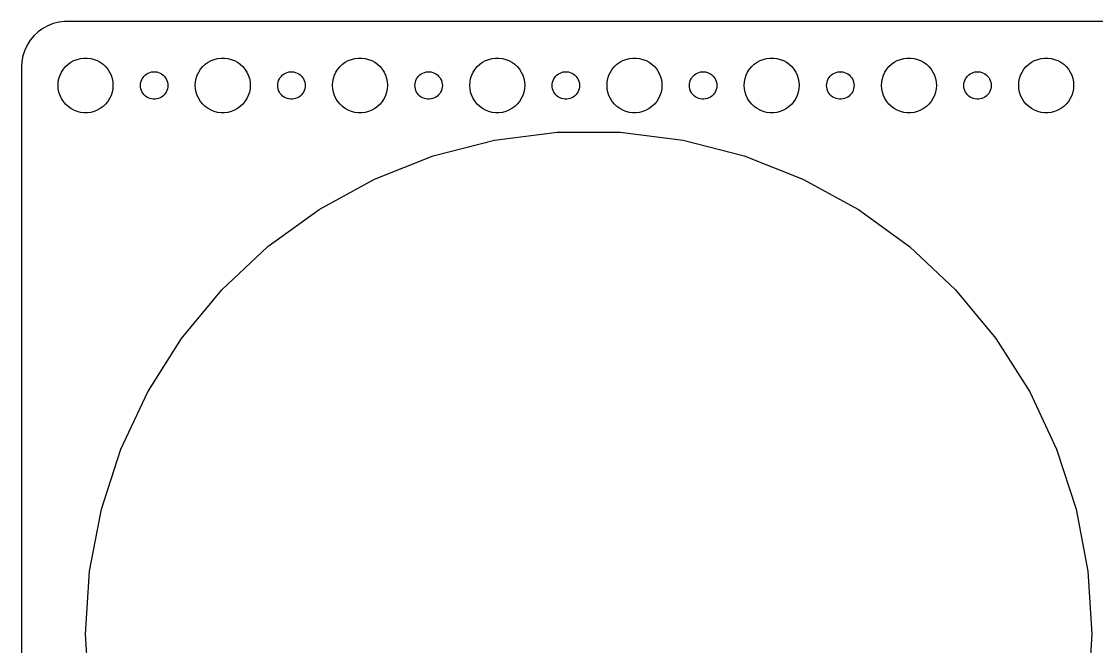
# Model space of a CAD drawing. Header units: metres. Extents: x -292 to 292, y -67 to 67.
# Drawn here: x -292 to -174.5, y -1.3 to 67 of the extents above; entities that cross this region are included whole.
import ezdxf

# ---------------------------------------------------------------- set-up
doc = ezdxf.new("R2010")
doc.units = ezdxf.units.M

msp = doc.modelspace()

# ---------------------------------------------------------------- linework, layer by layer
for p, q in [((-287.314, 66.9901), (-287.937, 66.9114)), ((287.314, 66.9901), (-287.314, 66.9901)), ((-290.187, 65.8526), (-290.645, 65.4227)), ((-289.679, 66.2216), (-290.187, 65.8526)), ((-289.129, 66.5241), (-289.679, 66.2216)), ((-288.545, 66.7553), (-289.129, 66.5241)), ((-287.937, 66.9114), (-288.545, 66.7553)), ((-291.045, 64.9389), (-291.382, 64.4088)), ((-290.645, 65.4227), (-291.045, 64.9389)), ((-291.649, 63.8406), (-291.843, 63.2434)), ((-291.382, 64.4088), (-291.649, 63.8406)), ((-291.961, 62.6267), (-292, 62)), ((-291.843, 63.2434), (-291.961, 62.6267)), ((-287.187, 62.0536), (-286.912, 62.3115)), ((-286.912, 62.3115), (-286.607, 62.533)), ((-286.607, 62.533), (-286.277, 62.7145)), ((-286.277, 62.7145), (-285.927, 62.8532)), ((-285.927, 62.8532), (-285.562, 62.9469)), ((-285.562, 62.9469), (-285.188, 62.9941)), ((-285.188, 62.9941), (-284.812, 62.9941)), ((-284.812, 62.9941), (-284.438, 62.9469)), ((-284.438, 62.9469), (-284.073, 62.8532)), ((-284.073, 62.8532), (-283.723, 62.7145)), ((-283.723, 62.7145), (-283.393, 62.533)), ((-283.393, 62.533), (-283.088, 62.3115)), ((-283.088, 62.3115), (-282.813, 62.0536)), ((-272.187, 62.0536), (-271.912, 62.3115)), ((-271.912, 62.3115), (-271.607, 62.533)), ((-271.607, 62.533), (-271.277, 62.7145)), ((-271.277, 62.7145), (-270.927, 62.8532)), ((-270.927, 62.8532), (-270.562, 62.9469)), ((-270.562, 62.9469), (-270.188, 62.9941)), ((-270.188, 62.9941), (-269.812, 62.9941)), ((-269.812, 62.9941), (-269.438, 62.9469)), ((-269.438, 62.9469), (-269.073, 62.8532)), ((-269.073, 62.8532), (-268.723, 62.7145)), ((-268.723, 62.7145), (-268.393, 62.533)), ((-268.393, 62.533), (-268.088, 62.3115)), ((-268.088, 62.3115), (-267.813, 62.0536)), ((-257.187, 62.0536), (-256.912, 62.3115)), ((-256.912, 62.3115), (-256.607, 62.533)), ((-256.607, 62.533), (-256.277, 62.7145)), ((-256.277, 62.7145), (-255.927, 62.8532)), ((-255.927, 62.8532), (-255.562, 62.9469)), ((-255.562, 62.9469), (-255.188, 62.9941)), ((-255.188, 62.9941), (-254.812, 62.9941)), ((-254.812, 62.9941), (-254.438, 62.9469)), ((-254.438, 62.9469), (-254.073, 62.8532)), ((-254.073, 62.8532), (-253.723, 62.7145)), ((-253.723, 62.7145), (-253.393, 62.533)), ((-253.393, 62.533), (-253.088, 62.3115)), ((-253.088, 62.3115), (-252.813, 62.0536)), ((-242.187, 62.0536), (-241.912, 62.3115)), ((-241.912, 62.3115), (-241.607, 62.533)), ((-241.607, 62.533), (-241.277, 62.7145)), ((-241.277, 62.7145), (-240.927, 62.8532)), ((-240.927, 62.8532), (-240.562, 62.9469)), ((-240.562, 62.9469), (-240.188, 62.9941)), ((-240.188, 62.9941), (-239.812, 62.9941)), ((-239.812, 62.9941), (-239.438, 62.9469)), ((-239.438, 62.9469), (-239.073, 62.8532)), ((-239.073, 62.8532), (-238.723, 62.7145)), ((-238.723, 62.7145), (-238.393, 62.533)), ((-238.393, 62.533), (-238.088, 62.3115)), ((-238.088, 62.3115), (-237.813, 62.0536)), ((-227.187, 62.0536), (-226.912, 62.3115)), ((-226.912, 62.3115), (-226.607, 62.533)), ((-226.607, 62.533), (-226.277, 62.7145)), ((-226.277, 62.7145), (-225.927, 62.8532)), ((-225.927, 62.8532), (-225.562, 62.9469)), ((-225.562, 62.9469), (-225.188, 62.9941)), ((-225.188, 62.9941), (-224.812, 62.9941)), ((-224.812, 62.9941), (-224.438, 62.9469)), ((-224.438, 62.9469), (-224.073, 62.8532)), ((-224.073, 62.8532), (-223.723, 62.7145)), ((-223.723, 62.7145), (-223.393, 62.533)), ((-223.393, 62.533), (-223.088, 62.3115)), ((-223.088, 62.3115), (-222.813, 62.0536)), ((-212.187, 62.0536), (-211.912, 62.3115)), ((-211.912, 62.3115), (-211.607, 62.533)), ((-211.607, 62.533), (-211.277, 62.7145)), ((-211.277, 62.7145), (-210.927, 62.8532)), ((-210.927, 62.8532), (-210.562, 62.9469)), ((-210.562, 62.9469), (-210.188, 62.9941)), ((-210.188, 62.9941), (-209.812, 62.9941)), ((-209.812, 62.9941), (-209.438, 62.9469)), ((-209.438, 62.9469), (-209.073, 62.8532)), ((-209.073, 62.8532), (-208.723, 62.7145)), ((-208.723, 62.7145), (-208.393, 62.533)), ((-208.393, 62.533), (-208.088, 62.3115)), ((-208.088, 62.3115), (-207.813, 62.0536)), ((-197.187, 62.0536), (-196.912, 62.3115)), ((-196.912, 62.3115), (-196.607, 62.533)), ((-196.607, 62.533), (-196.277, 62.7145)), ((-196.277, 62.7145), (-195.927, 62.8532)), ((-195.927, 62.8532), (-195.562, 62.9469)), ((-195.562, 62.9469), (-195.188, 62.9941)), ((-195.188, 62.9941), (-194.812, 62.9941)), ((-194.812, 62.9941), (-194.438, 62.9469)), ((-194.438, 62.9469), (-194.073, 62.8532)), ((-194.073, 62.8532), (-193.723, 62.7145)), ((-193.723, 62.7145), (-193.393, 62.533)), ((-193.393, 62.533), (-193.088, 62.3115)), ((-193.088, 62.3115), (-192.813, 62.0536)), ((-182.187, 62.0536), (-181.912, 62.3115)), ((-181.912, 62.3115), (-181.607, 62.533)), ((-181.607, 62.533), (-181.277, 62.7145)), ((-181.277, 62.7145), (-180.927, 62.8532)), ((-180.927, 62.8532), (-180.562, 62.9469)), ((-180.562, 62.9469), (-180.188, 62.9941)), ((-180.188, 62.9941), (-179.812, 62.9941)), ((-179.812, 62.9941), (-179.438, 62.9469)), ((-179.438, 62.9469), (-179.073, 62.8532)), ((-179.073, 62.8532), (-178.723, 62.7145)), ((-178.723, 62.7145), (-178.393, 62.533)), ((-178.393, 62.533), (-178.088, 62.3115)), ((-178.088, 62.3115), (-177.813, 62.0536)), ((-292, 62), (-292, -62)), ((-287.906, 60.7461), (-287.789, 61.1044)), ((-287.789, 61.1044), (-287.629, 61.4453)), ((-287.629, 61.4453), (-287.427, 61.7634)), ((-287.427, 61.7634), (-287.187, 62.0536)), ((-282.813, 62.0536), (-282.573, 61.7634)), ((-282.573, 61.7634), (-282.371, 61.4453)), ((-282.371, 61.4453), (-282.211, 61.1044)), ((-282.211, 61.1044), (-282.094, 60.7461)), ((-278.593, 61.0268), (-278.456, 61.1558)), ((-278.456, 61.1558), (-278.304, 61.2665)), ((-278.304, 61.2665), (-278.139, 61.3572)), ((-278.139, 61.3572), (-277.964, 61.4266)), ((-277.964, 61.4266), (-277.781, 61.4734)), ((-277.781, 61.4734), (-277.594, 61.497)), ((-277.594, 61.497), (-277.406, 61.497)), ((-277.406, 61.497), (-277.219, 61.4734)), ((-277.219, 61.4734), (-277.036, 61.4266)), ((-277.036, 61.4266), (-276.861, 61.3572)), ((-276.861, 61.3572), (-276.696, 61.2665)), ((-276.696, 61.2665), (-276.544, 61.1558)), ((-276.544, 61.1558), (-276.407, 61.0268)), ((-272.906, 60.7461), (-272.789, 61.1044)), ((-272.789, 61.1044), (-272.629, 61.4453)), ((-272.629, 61.4453), (-272.427, 61.7634)), ((-272.427, 61.7634), (-272.187, 62.0536)), ((-267.813, 62.0536), (-267.573, 61.7634)), ((-267.573, 61.7634), (-267.371, 61.4453)), ((-267.371, 61.4453), (-267.211, 61.1044)), ((-267.211, 61.1044), (-267.094, 60.7461)), ((-263.593, 61.0268), (-263.456, 61.1558)), ((-263.456, 61.1558), (-263.304, 61.2665)), ((-263.304, 61.2665), (-263.139, 61.3572)), ((-263.139, 61.3572), (-262.964, 61.4266)), ((-262.964, 61.4266), (-262.781, 61.4734)), ((-262.781, 61.4734), (-262.594, 61.497)), ((-262.594, 61.497), (-262.406, 61.497)), ((-262.406, 61.497), (-262.219, 61.4734)), ((-262.219, 61.4734), (-262.036, 61.4266)), ((-262.036, 61.4266), (-261.861, 61.3572)), ((-261.861, 61.3572), (-261.696, 61.2665)), ((-261.696, 61.2665), (-261.544, 61.1558)), ((-261.544, 61.1558), (-261.407, 61.0268)), ((-257.906, 60.7461), (-257.789, 61.1044)), ((-257.789, 61.1044), (-257.629, 61.4453)), ((-257.629, 61.4453), (-257.427, 61.7634)), ((-257.427, 61.7634), (-257.187, 62.0536)), ((-252.813, 62.0536), (-252.573, 61.7634)), ((-252.573, 61.7634), (-252.371, 61.4453)), ((-252.371, 61.4453), (-252.211, 61.1044)), ((-252.211, 61.1044), (-252.094, 60.7461)), ((-248.593, 61.0268), (-248.456, 61.1558)), ((-248.456, 61.1558), (-248.304, 61.2665)), ((-248.304, 61.2665), (-248.139, 61.3572)), ((-248.139, 61.3572), (-247.964, 61.4266)), ((-247.964, 61.4266), (-247.781, 61.4734)), ((-247.781, 61.4734), (-247.594, 61.497)), ((-247.594, 61.497), (-247.406, 61.497)), ((-247.406, 61.497), (-247.219, 61.4734)), ((-247.219, 61.4734), (-247.036, 61.4266)), ((-247.036, 61.4266), (-246.861, 61.3572)), ((-246.861, 61.3572), (-246.696, 61.2665)), ((-246.696, 61.2665), (-246.544, 61.1558)), ((-246.544, 61.1558), (-246.407, 61.0268)), ((-242.906, 60.7461), (-242.789, 61.1044)), ((-242.789, 61.1044), (-242.629, 61.4453)), ((-242.629, 61.4453), (-242.427, 61.7634)), ((-242.427, 61.7634), (-242.187, 62.0536)), ((-237.813, 62.0536), (-237.573, 61.7634)), ((-237.573, 61.7634), (-237.371, 61.4453)), ((-237.371, 61.4453), (-237.211, 61.1044)), ((-237.211, 61.1044), (-237.094, 60.7461)), ((-233.593, 61.0268), (-233.456, 61.1558)), ((-233.456, 61.1558), (-233.304, 61.2665)), ((-233.304, 61.2665), (-233.139, 61.3572)), ((-233.139, 61.3572), (-232.964, 61.4266)), ((-232.964, 61.4266), (-232.781, 61.4734)), ((-232.781, 61.4734), (-232.594, 61.497)), ((-232.594, 61.497), (-232.406, 61.497)), ((-232.406, 61.497), (-232.219, 61.4734)), ((-232.219, 61.4734), (-232.036, 61.4266)), ((-232.036, 61.4266), (-231.861, 61.3572)), ((-231.861, 61.3572), (-231.696, 61.2665)), ((-231.696, 61.2665), (-231.544, 61.1558)), ((-231.544, 61.1558), (-231.407, 61.0268)), ((-227.906, 60.7461), (-227.789, 61.1044)), ((-227.789, 61.1044), (-227.629, 61.4453)), ((-227.629, 61.4453), (-227.427, 61.7634)), ((-227.427, 61.7634), (-227.187, 62.0536)), ((-222.813, 62.0536), (-222.573, 61.7634)), ((-222.573, 61.7634), (-222.371, 61.4453)), ((-222.371, 61.4453), (-222.211, 61.1044)), ((-222.211, 61.1044), (-222.094, 60.7461)), ((-218.593, 61.0268), (-218.456, 61.1558)), ((-218.456, 61.1558), (-218.304, 61.2665)), ((-218.304, 61.2665), (-218.139, 61.3572)), ((-218.139, 61.3572), (-217.964, 61.4266)), ((-217.964, 61.4266), (-217.781, 61.4734)), ((-217.781, 61.4734), (-217.594, 61.497)), ((-217.594, 61.497), (-217.406, 61.497)), ((-217.406, 61.497), (-217.219, 61.4734)), ((-217.219, 61.4734), (-217.036, 61.4266)), ((-217.036, 61.4266), (-216.861, 61.3572)), ((-216.861, 61.3572), (-216.696, 61.2665)), ((-216.696, 61.2665), (-216.544, 61.1558)), ((-216.544, 61.1558), (-216.407, 61.0268)), ((-212.906, 60.7461), (-212.789, 61.1044)), ((-212.789, 61.1044), (-212.629, 61.4453)), ((-212.629, 61.4453), (-212.427, 61.7634)), ((-212.427, 61.7634), (-212.187, 62.0536)), ((-207.813, 62.0536), (-207.573, 61.7634)), ((-207.573, 61.7634), (-207.371, 61.4453)), ((-207.371, 61.4453), (-207.211, 61.1044)), ((-207.211, 61.1044), (-207.094, 60.7461)), ((-203.593, 61.0268), (-203.456, 61.1558)), ((-203.456, 61.1558), (-203.304, 61.2665)), ((-203.304, 61.2665), (-203.139, 61.3572)), ((-203.139, 61.3572), (-202.964, 61.4266)), ((-202.964, 61.4266), (-202.781, 61.4734)), ((-202.781, 61.4734), (-202.594, 61.497)), ((-202.594, 61.497), (-202.406, 61.497)), ((-202.406, 61.497), (-202.219, 61.4734)), ((-202.219, 61.4734), (-202.036, 61.4266)), ((-202.036, 61.4266), (-201.861, 61.3572)), ((-201.861, 61.3572), (-201.696, 61.2665)), ((-201.696, 61.2665), (-201.544, 61.1558)), ((-201.544, 61.1558), (-201.407, 61.0268)), ((-197.906, 60.7461), (-197.789, 61.1044)), ((-197.789, 61.1044), (-197.629, 61.4453)), ((-197.629, 61.4453), (-197.427, 61.7634)), ((-197.427, 61.7634), (-197.187, 62.0536)), ((-192.813, 62.0536), (-192.573, 61.7634)), ((-192.573, 61.7634), (-192.371, 61.4453)), ((-192.371, 61.4453), (-192.211, 61.1044)), ((-192.211, 61.1044), (-192.094, 60.7461)), ((-188.593, 61.0268), (-188.456, 61.1558)), ((-188.456, 61.1558), (-188.304, 61.2665)), ((-188.304, 61.2665), (-188.139, 61.3572)), ((-188.139, 61.3572), (-187.964, 61.4266)), ((-187.964, 61.4266), (-187.781, 61.4734)), ((-187.781, 61.4734), (-187.594, 61.497)), ((-187.594, 61.497), (-187.406, 61.497)), ((-187.406, 61.497), (-187.219, 61.4734)), ((-187.219, 61.4734), (-187.036, 61.4266)), ((-187.036, 61.4266), (-186.861, 61.3572)), ((-186.861, 61.3572), (-186.696, 61.2665)), ((-186.696, 61.2665), (-186.544, 61.1558)), ((-186.544, 61.1558), (-186.407, 61.0268)), ((-182.906, 60.7461), (-182.789, 61.1044)), ((-182.789, 61.1044), (-182.629, 61.4453)), ((-182.629, 61.4453), (-182.427, 61.7634)), ((-182.427, 61.7634), (-182.187, 62.0536)), ((-177.813, 62.0536), (-177.573, 61.7634)), ((-177.573, 61.7634), (-177.371, 61.4453)), ((-177.371, 61.4453), (-177.211, 61.1044)), ((-177.211, 61.1044), (-177.094, 60.7461)), ((-288, 60), (-287.976, 60.376)), ((-287.976, 59.624), (-288, 60)), ((-287.976, 60.376), (-287.906, 60.7461)), ((-282.094, 60.7461), (-282.024, 60.376)), ((-282.024, 60.376), (-282, 60)), ((-282, 60), (-282.024, 59.624)), ((-279, 60), (-278.988, 60.188)), ((-278.988, 59.812), (-279, 60)), ((-278.988, 60.188), (-278.953, 60.373)), ((-278.953, 60.373), (-278.895, 60.5522)), ((-278.895, 60.5522), (-278.814, 60.7226)), ((-278.814, 60.7226), (-278.714, 60.8817)), ((-278.714, 60.8817), (-278.593, 61.0268)), ((-276.407, 61.0268), (-276.286, 60.8817)), ((-276.286, 60.8817), (-276.186, 60.7226)), ((-276.186, 60.7226), (-276.105, 60.5522)), ((-276.105, 60.5522), (-276.047, 60.373)), ((-276.047, 60.373), (-276.012, 60.188)), ((-276.012, 60.188), (-276, 60)), ((-276, 60), (-276.012, 59.812)), ((-273, 60), (-272.976, 60.376)), ((-272.976, 59.624), (-273, 60)), ((-272.976, 60.376), (-272.906, 60.7461)), ((-267.094, 60.7461), (-267.024, 60.376)), ((-267.024, 60.376), (-267, 60)), ((-267, 60), (-267.024, 59.624)), ((-264, 60), (-263.988, 60.188)), ((-263.988, 59.812), (-264, 60)), ((-263.988, 60.188), (-263.953, 60.373)), ((-263.953, 60.373), (-263.895, 60.5522)), ((-263.895, 60.5522), (-263.814, 60.7226)), ((-263.814, 60.7226), (-263.714, 60.8817)), ((-263.714, 60.8817), (-263.593, 61.0268)), ((-261.407, 61.0268), (-261.286, 60.8817)), ((-261.286, 60.8817), (-261.186, 60.7226)), ((-261.186, 60.7226), (-261.105, 60.5522)), ((-261.105, 60.5522), (-261.047, 60.373)), ((-261.047, 60.373), (-261.012, 60.188)), ((-261.012, 60.188), (-261, 60)), ((-261, 60), (-261.012, 59.812)), ((-258, 60), (-257.976, 60.376)), ((-257.976, 59.624), (-258, 60)), ((-257.976, 60.376), (-257.906, 60.7461)), ((-252.094, 60.7461), (-252.024, 60.376)), ((-252.024, 60.376), (-252, 60)), ((-252, 60), (-252.024, 59.624)), ((-249, 60), (-248.988, 60.188)), ((-248.988, 59.812), (-249, 60)), ((-248.988, 60.188), (-248.953, 60.373)), ((-248.953, 60.373), (-248.895, 60.5522)), ((-248.895, 60.5522), (-248.814, 60.7226)), ((-248.814, 60.7226), (-248.714, 60.8817)), ((-248.714, 60.8817), (-248.593, 61.0268)), ((-246.407, 61.0268), (-246.286, 60.8817)), ((-246.286, 60.8817), (-246.186, 60.7226)), ((-246.186, 60.7226), (-246.105, 60.5522)), ((-246.105, 60.5522), (-246.047, 60.373)), ((-246.047, 60.373), (-246.012, 60.188)), ((-246.012, 60.188), (-246, 60)), ((-246, 60), (-246.012, 59.812)), ((-243, 60), (-242.976, 60.376)), ((-242.976, 59.624), (-243, 60)), ((-242.976, 60.376), (-242.906, 60.7461)), ((-237.094, 60.7461), (-237.024, 60.376)), ((-237.024, 60.376), (-237, 60)), ((-237, 60), (-237.024, 59.624)), ((-234, 60), (-233.988, 60.188)), ((-233.988, 59.812), (-234, 60)), ((-233.988, 60.188), (-233.953, 60.373)), ((-233.953, 60.373), (-233.895, 60.5522)), ((-233.895, 60.5522), (-233.814, 60.7226)), ((-233.814, 60.7226), (-233.714, 60.8817)), ((-233.714, 60.8817), (-233.593, 61.0268)), ((-231.407, 61.0268), (-231.286, 60.8817)), ((-231.286, 60.8817), (-231.186, 60.7226)), ((-231.186, 60.7226), (-231.105, 60.5522)), ((-231.105, 60.5522), (-231.047, 60.373)), ((-231.047, 60.373), (-231.012, 60.188)), ((-231.012, 60.188), (-231, 60)), ((-231, 60), (-231.012, 59.812)), ((-228, 60), (-227.976, 60.376)), ((-227.976, 59.624), (-228, 60)), ((-227.976, 60.376), (-227.906, 60.7461)), ((-222.094, 60.7461), (-222.024, 60.376)), ((-222.024, 60.376), (-222, 60)), ((-222, 60), (-222.024, 59.624)), ((-219, 60), (-218.988, 60.188)), ((-218.988, 59.812), (-219, 60)), ((-218.988, 60.188), (-218.953, 60.373)), ((-218.953, 60.373), (-218.895, 60.5522)), ((-218.895, 60.5522), (-218.814, 60.7226)), ((-218.814, 60.7226), (-218.714, 60.8817)), ((-218.714, 60.8817), (-218.593, 61.0268)), ((-216.407, 61.0268), (-216.286, 60.8817)), ((-216.286, 60.8817), (-216.186, 60.7226)), ((-216.186, 60.7226), (-216.105, 60.5522)), ((-216.105, 60.5522), (-216.047, 60.373)), ((-216.047, 60.373), (-216.012, 60.188)), ((-216.012, 60.188), (-216, 60)), ((-216, 60), (-216.012, 59.812)), ((-213, 60), (-212.976, 60.376)), ((-212.976, 59.624), (-213, 60)), ((-212.976, 60.376), (-212.906, 60.7461)), ((-207.094, 60.7461), (-207.024, 60.376)), ((-207.024, 60.376), (-207, 60)), ((-207, 60), (-207.024, 59.624)), ((-204, 60), (-203.988, 60.188)), ((-203.988, 59.812), (-204, 60)), ((-203.988, 60.188), (-203.953, 60.373)), ((-203.953, 60.373), (-203.895, 60.5522)), ((-203.895, 60.5522), (-203.814, 60.7226)), ((-203.814, 60.7226), (-203.714, 60.8817)), ((-203.714, 60.8817), (-203.593, 61.0268)), ((-201.407, 61.0268), (-201.286, 60.8817)), ((-201.286, 60.8817), (-201.186, 60.7226)), ((-201.186, 60.7226), (-201.105, 60.5522)), ((-201.105, 60.5522), (-201.047, 60.373)), ((-201.047, 60.373), (-201.012, 60.188)), ((-201.012, 60.188), (-201, 60)), ((-201, 60), (-201.012, 59.812)), ((-198, 60), (-197.976, 60.376)), ((-197.976, 59.624), (-198, 60)), ((-197.976, 60.376), (-197.906, 60.7461)), ((-192.094, 60.7461), (-192.024, 60.376)), ((-192.024, 60.376), (-192, 60)), ((-192, 60), (-192.024, 59.624)), ((-189, 60), (-188.988, 60.188)), ((-188.988, 59.812), (-189, 60)), ((-188.988, 60.188), (-188.953, 60.373)), ((-188.953, 60.373), (-188.895, 60.5522)), ((-188.895, 60.5522), (-188.814, 60.7226)), ((-188.814, 60.7226), (-188.714, 60.8817)), ((-188.714, 60.8817), (-188.593, 61.0268)), ((-186.407, 61.0268), (-186.286, 60.8817)), ((-186.286, 60.8817), (-186.186, 60.7226)), ((-186.186, 60.7226), (-186.105, 60.5522)), ((-186.105, 60.5522), (-186.047, 60.373)), ((-186.047, 60.373), (-186.012, 60.188)), ((-186.012, 60.188), (-186, 60)), ((-186, 60), (-186.012, 59.812)), ((-183, 60), (-182.976, 60.376)), ((-182.976, 59.624), (-183, 60)), ((-182.976, 60.376), (-182.906, 60.7461)), ((-177.094, 60.7461), (-177.024, 60.376)), ((-177.024, 60.376), (-177, 60)), ((-177, 60), (-177.024, 59.624)), ((-287.906, 59.2539), (-287.976, 59.624)), ((-287.789, 58.8956), (-287.906, 59.2539)), ((-287.629, 58.5547), (-287.789, 58.8956)), ((-282.211, 58.8956), (-282.371, 58.5547)), ((-282.094, 59.2539), (-282.211, 58.8956)), ((-282.024, 59.624), (-282.094, 59.2539)), ((-278.953, 59.627), (-278.988, 59.812)), ((-278.895, 59.4478), (-278.953, 59.627)), ((-278.814, 59.2774), (-278.895, 59.4478)), ((-278.714, 59.1183), (-278.814, 59.2774)), ((-278.593, 58.9732), (-278.714, 59.1183)), ((-278.456, 58.8442), (-278.593, 58.9732)), ((-278.304, 58.7335), (-278.456, 58.8442)), ((-276.544, 58.8442), (-276.696, 58.7335)), ((-276.407, 58.9732), (-276.544, 58.8442)), ((-276.286, 59.1183), (-276.407, 58.9732)), ((-276.186, 59.2774), (-276.286, 59.1183)), ((-276.105, 59.4478), (-276.186, 59.2774)), ((-276.047, 59.627), (-276.105, 59.4478)), ((-276.012, 59.812), (-276.047, 59.627)), ((-272.906, 59.2539), (-272.976, 59.624)), ((-272.789, 58.8956), (-272.906, 59.2539)), ((-272.629, 58.5547), (-272.789, 58.8956)), ((-267.211, 58.8956), (-267.371, 58.5547)), ((-267.094, 59.2539), (-267.211, 58.8956)), ((-267.024, 59.624), (-267.094, 59.2539)), ((-263.953, 59.627), (-263.988, 59.812)), ((-263.895, 59.4478), (-263.953, 59.627)), ((-263.814, 59.2774), (-263.895, 59.4478)), ((-263.714, 59.1183), (-263.814, 59.2774)), ((-263.593, 58.9732), (-263.714, 59.1183)), ((-263.456, 58.8442), (-263.593, 58.9732)), ((-263.304, 58.7335), (-263.456, 58.8442)), ((-261.544, 58.8442), (-261.696, 58.7335)), ((-261.407, 58.9732), (-261.544, 58.8442)), ((-261.286, 59.1183), (-261.407, 58.9732)), ((-261.186, 59.2774), (-261.286, 59.1183)), ((-261.105, 59.4478), (-261.186, 59.2774)), ((-261.047, 59.627), (-261.105, 59.4478)), ((-261.012, 59.812), (-261.047, 59.627)), ((-257.906, 59.2539), (-257.976, 59.624)), ((-257.789, 58.8956), (-257.906, 59.2539)), ((-257.629, 58.5547), (-257.789, 58.8956)), ((-252.211, 58.8956), (-252.371, 58.5547)), ((-252.094, 59.2539), (-252.211, 58.8956)), ((-252.024, 59.624), (-252.094, 59.2539)), ((-248.953, 59.627), (-248.988, 59.812)), ((-248.895, 59.4478), (-248.953, 59.627)), ((-248.814, 59.2774), (-248.895, 59.4478)), ((-248.714, 59.1183), (-248.814, 59.2774)), ((-248.593, 58.9732), (-248.714, 59.1183)), ((-248.456, 58.8442), (-248.593, 58.9732)), ((-248.304, 58.7335), (-248.456, 58.8442)), ((-246.544, 58.8442), (-246.696, 58.7335)), ((-246.407, 58.9732), (-246.544, 58.8442)), ((-246.286, 59.1183), (-246.407, 58.9732)), ((-246.186, 59.2774), (-246.286, 59.1183)), ((-246.105, 59.4478), (-246.186, 59.2774)), ((-246.047, 59.627), (-246.105, 59.4478)), ((-246.012, 59.812), (-246.047, 59.627)), ((-242.906, 59.2539), (-242.976, 59.624)), ((-242.789, 58.8956), (-242.906, 59.2539)), ((-242.629, 58.5547), (-242.789, 58.8956)), ((-237.211, 58.8956), (-237.371, 58.5547)), ((-237.094, 59.2539), (-237.211, 58.8956)), ((-237.024, 59.624), (-237.094, 59.2539)), ((-233.953, 59.627), (-233.988, 59.812)), ((-233.895, 59.4478), (-233.953, 59.627)), ((-233.814, 59.2774), (-233.895, 59.4478)), ((-233.714, 59.1183), (-233.814, 59.2774)), ((-233.593, 58.9732), (-233.714, 59.1183)), ((-233.456, 58.8442), (-233.593, 58.9732)), ((-233.304, 58.7335), (-233.456, 58.8442)), ((-231.544, 58.8442), (-231.696, 58.7335)), ((-231.407, 58.9732), (-231.544, 58.8442)), ((-231.286, 59.1183), (-231.407, 58.9732)), ((-231.186, 59.2774), (-231.286, 59.1183)), ((-231.105, 59.4478), (-231.186, 59.2774)), ((-231.047, 59.627), (-231.105, 59.4478)), ((-231.012, 59.812), (-231.047, 59.627)), ((-227.906, 59.2539), (-227.976, 59.624)), ((-227.789, 58.8956), (-227.906, 59.2539)), ((-227.629, 58.5547), (-227.789, 58.8956)), ((-222.211, 58.8956), (-222.371, 58.5547)), ((-222.094, 59.2539), (-222.211, 58.8956)), ((-222.024, 59.624), (-222.094, 59.2539)), ((-218.953, 59.627), (-218.988, 59.812)), ((-218.895, 59.4478), (-218.953, 59.627)), ((-218.814, 59.2774), (-218.895, 59.4478)), ((-218.714, 59.1183), (-218.814, 59.2774)), ((-218.593, 58.9732), (-218.714, 59.1183)), ((-218.456, 58.8442), (-218.593, 58.9732)), ((-218.304, 58.7335), (-218.456, 58.8442)), ((-216.544, 58.8442), (-216.696, 58.7335)), ((-216.407, 58.9732), (-216.544, 58.8442)), ((-216.286, 59.1183), (-216.407, 58.9732)), ((-216.186, 59.2774), (-216.286, 59.1183)), ((-216.105, 59.4478), (-216.186, 59.2774)), ((-216.047, 59.627), (-216.105, 59.4478)), ((-216.012, 59.812), (-216.047, 59.627)), ((-212.906, 59.2539), (-212.976, 59.624)), ((-212.789, 58.8956), (-212.906, 59.2539)), ((-212.629, 58.5547), (-212.789, 58.8956)), ((-207.211, 58.8956), (-207.371, 58.5547)), ((-207.094, 59.2539), (-207.211, 58.8956)), ((-207.024, 59.624), (-207.094, 59.2539)), ((-203.953, 59.627), (-203.988, 59.812)), ((-203.895, 59.4478), (-203.953, 59.627)), ((-203.814, 59.2774), (-203.895, 59.4478)), ((-203.714, 59.1183), (-203.814, 59.2774)), ((-203.593, 58.9732), (-203.714, 59.1183)), ((-203.456, 58.8442), (-203.593, 58.9732)), ((-203.304, 58.7335), (-203.456, 58.8442)), ((-201.544, 58.8442), (-201.696, 58.7335)), ((-201.407, 58.9732), (-201.544, 58.8442)), ((-201.286, 59.1183), (-201.407, 58.9732)), ((-201.186, 59.2774), (-201.286, 59.1183)), ((-201.105, 59.4478), (-201.186, 59.2774)), ((-201.047, 59.627), (-201.105, 59.4478)), ((-201.012, 59.812), (-201.047, 59.627)), ((-197.906, 59.2539), (-197.976, 59.624)), ((-197.789, 58.8956), (-197.906, 59.2539)), ((-197.629, 58.5547), (-197.789, 58.8956)), ((-192.211, 58.8956), (-192.371, 58.5547)), ((-192.094, 59.2539), (-192.211, 58.8956)), ((-192.024, 59.624), (-192.094, 59.2539)), ((-188.953, 59.627), (-188.988, 59.812)), ((-188.895, 59.4478), (-188.953, 59.627)), ((-188.814, 59.2774), (-188.895, 59.4478)), ((-188.714, 59.1183), (-188.814, 59.2774)), ((-188.593, 58.9732), (-188.714, 59.1183)), ((-188.456, 58.8442), (-188.593, 58.9732)), ((-188.304, 58.7335), (-188.456, 58.8442)), ((-186.544, 58.8442), (-186.696, 58.7335)), ((-186.407, 58.9732), (-186.544, 58.8442)), ((-186.286, 59.1183), (-186.407, 58.9732)), ((-186.186, 59.2774), (-186.286, 59.1183)), ((-186.105, 59.4478), (-186.186, 59.2774)), ((-186.047, 59.627), (-186.105, 59.4478)), ((-186.012, 59.812), (-186.047, 59.627)), ((-182.906, 59.2539), (-182.976, 59.624)), ((-182.789, 58.8956), (-182.906, 59.2539)), ((-182.629, 58.5547), (-182.789, 58.8956)), ((-177.211, 58.8956), (-177.371, 58.5547)), ((-177.094, 59.2539), (-177.211, 58.8956)), ((-177.024, 59.624), (-177.094, 59.2539)), ((-287.427, 58.2366), (-287.629, 58.5547)), ((-287.187, 57.9464), (-287.427, 58.2366)), ((-286.912, 57.6885), (-287.187, 57.9464)), ((-286.607, 57.467), (-286.912, 57.6885)), ((-283.088, 57.6885), (-283.393, 57.467)), ((-282.813, 57.9464), (-283.088, 57.6885)), ((-282.573, 58.2366), (-282.813, 57.9464)), ((-282.371, 58.5547), (-282.573, 58.2366)), ((-278.139, 58.6428), (-278.304, 58.7335)), ((-277.964, 58.5734), (-278.139, 58.6428)), ((-277.781, 58.5266), (-277.964, 58.5734)), ((-277.594, 58.503), (-277.781, 58.5266)), ((-277.406, 58.503), (-277.594, 58.503)), ((-277.219, 58.5266), (-277.406, 58.503)), ((-277.036, 58.5734), (-277.219, 58.5266)), ((-276.861, 58.6428), (-277.036, 58.5734)), ((-276.696, 58.7335), (-276.861, 58.6428)), ((-272.427, 58.2366), (-272.629, 58.5547)), ((-272.187, 57.9464), (-272.427, 58.2366)), ((-271.912, 57.6885), (-272.187, 57.9464)), ((-271.607, 57.467), (-271.912, 57.6885)), ((-268.088, 57.6885), (-268.393, 57.467)), ((-267.813, 57.9464), (-268.088, 57.6885)), ((-267.573, 58.2366), (-267.813, 57.9464)), ((-267.371, 58.5547), (-267.573, 58.2366)), ((-263.139, 58.6428), (-263.304, 58.7335)), ((-262.964, 58.5734), (-263.139, 58.6428)), ((-262.781, 58.5266), (-262.964, 58.5734)), ((-262.594, 58.503), (-262.781, 58.5266)), ((-262.406, 58.503), (-262.594, 58.503)), ((-262.219, 58.5266), (-262.406, 58.503)), ((-262.036, 58.5734), (-262.219, 58.5266)), ((-261.861, 58.6428), (-262.036, 58.5734)), ((-261.696, 58.7335), (-261.861, 58.6428)), ((-257.427, 58.2366), (-257.629, 58.5547)), ((-257.187, 57.9464), (-257.427, 58.2366)), ((-256.912, 57.6885), (-257.187, 57.9464)), ((-256.607, 57.467), (-256.912, 57.6885)), ((-253.088, 57.6885), (-253.393, 57.467)), ((-252.813, 57.9464), (-253.088, 57.6885)), ((-252.573, 58.2366), (-252.813, 57.9464)), ((-252.371, 58.5547), (-252.573, 58.2366)), ((-248.139, 58.6428), (-248.304, 58.7335)), ((-247.964, 58.5734), (-248.139, 58.6428)), ((-247.781, 58.5266), (-247.964, 58.5734)), ((-247.594, 58.503), (-247.781, 58.5266)), ((-247.406, 58.503), (-247.594, 58.503)), ((-247.219, 58.5266), (-247.406, 58.503)), ((-247.036, 58.5734), (-247.219, 58.5266)), ((-246.861, 58.6428), (-247.036, 58.5734)), ((-246.696, 58.7335), (-246.861, 58.6428)), ((-242.427, 58.2366), (-242.629, 58.5547)), ((-242.187, 57.9464), (-242.427, 58.2366)), ((-241.912, 57.6885), (-242.187, 57.9464)), ((-241.607, 57.467), (-241.912, 57.6885)), ((-238.088, 57.6885), (-238.393, 57.467)), ((-237.813, 57.9464), (-238.088, 57.6885)), ((-237.573, 58.2366), (-237.813, 57.9464)), ((-237.371, 58.5547), (-237.573, 58.2366)), ((-233.139, 58.6428), (-233.304, 58.7335)), ((-232.964, 58.5734), (-233.139, 58.6428)), ((-232.781, 58.5266), (-232.964, 58.5734)), ((-232.594, 58.503), (-232.781, 58.5266)), ((-232.406, 58.503), (-232.594, 58.503)), ((-232.219, 58.5266), (-232.406, 58.503)), ((-232.036, 58.5734), (-232.219, 58.5266)), ((-231.861, 58.6428), (-232.036, 58.5734)), ((-231.696, 58.7335), (-231.861, 58.6428)), ((-227.427, 58.2366), (-227.629, 58.5547)), ((-227.187, 57.9464), (-227.427, 58.2366)), ((-226.912, 57.6885), (-227.187, 57.9464)), ((-226.607, 57.467), (-226.912, 57.6885)), ((-223.088, 57.6885), (-223.393, 57.467)), ((-222.813, 57.9464), (-223.088, 57.6885)), ((-222.573, 58.2366), (-222.813, 57.9464)), ((-222.371, 58.5547), (-222.573, 58.2366)), ((-218.139, 58.6428), (-218.304, 58.7335)), ((-217.964, 58.5734), (-218.139, 58.6428)), ((-217.781, 58.5266), (-217.964, 58.5734)), ((-217.594, 58.503), (-217.781, 58.5266)), ((-217.406, 58.503), (-217.594, 58.503)), ((-217.219, 58.5266), (-217.406, 58.503)), ((-217.036, 58.5734), (-217.219, 58.5266)), ((-216.861, 58.6428), (-217.036, 58.5734)), ((-216.696, 58.7335), (-216.861, 58.6428)), ((-212.427, 58.2366), (-212.629, 58.5547)), ((-212.187, 57.9464), (-212.427, 58.2366)), ((-211.912, 57.6885), (-212.187, 57.9464)), ((-211.607, 57.467), (-211.912, 57.6885)), ((-208.088, 57.6885), (-208.393, 57.467)), ((-207.813, 57.9464), (-208.088, 57.6885)), ((-207.573, 58.2366), (-207.813, 57.9464)), ((-207.371, 58.5547), (-207.573, 58.2366)), ((-203.139, 58.6428), (-203.304, 58.7335)), ((-202.964, 58.5734), (-203.139, 58.6428)), ((-202.781, 58.5266), (-202.964, 58.5734)), ((-202.594, 58.503), (-202.781, 58.5266)), ((-202.406, 58.503), (-202.594, 58.503)), ((-202.219, 58.5266), (-202.406, 58.503)), ((-202.036, 58.5734), (-202.219, 58.5266)), ((-201.861, 58.6428), (-202.036, 58.5734)), ((-201.696, 58.7335), (-201.861, 58.6428)), ((-197.427, 58.2366), (-197.629, 58.5547)), ((-197.187, 57.9464), (-197.427, 58.2366)), ((-196.912, 57.6885), (-197.187, 57.9464)), ((-196.607, 57.467), (-196.912, 57.6885)), ((-193.088, 57.6885), (-193.393, 57.467)), ((-192.813, 57.9464), (-193.088, 57.6885)), ((-192.573, 58.2366), (-192.813, 57.9464)), ((-192.371, 58.5547), (-192.573, 58.2366)), ((-188.139, 58.6428), (-188.304, 58.7335)), ((-187.964, 58.5734), (-188.139, 58.6428)), ((-187.781, 58.5266), (-187.964, 58.5734)), ((-187.594, 58.503), (-187.781, 58.5266)), ((-187.406, 58.503), (-187.594, 58.503)), ((-187.219, 58.5266), (-187.406, 58.503)), ((-187.036, 58.5734), (-187.219, 58.5266)), ((-186.861, 58.6428), (-187.036, 58.5734)), ((-186.696, 58.7335), (-186.861, 58.6428)), ((-182.427, 58.2366), (-182.629, 58.5547)), ((-182.187, 57.9464), (-182.427, 58.2366)), ((-181.912, 57.6885), (-182.187, 57.9464)), ((-181.607, 57.467), (-181.912, 57.6885)), ((-178.088, 57.6885), (-178.393, 57.467)), ((-177.813, 57.9464), (-178.088, 57.6885)), ((-177.573, 58.2366), (-177.813, 57.9464)), ((-177.371, 58.5547), (-177.573, 58.2366)), ((-286.277, 57.2855), (-286.607, 57.467)), ((-285.927, 57.1468), (-286.277, 57.2855)), ((-285.562, 57.0531), (-285.927, 57.1468)), ((-285.188, 57.0059), (-285.562, 57.0531)), ((-284.812, 57.0059), (-285.188, 57.0059)), ((-284.438, 57.0531), (-284.812, 57.0059)), ((-284.073, 57.1468), (-284.438, 57.0531)), ((-283.723, 57.2855), (-284.073, 57.1468)), ((-283.393, 57.467), (-283.723, 57.2855)), ((-271.277, 57.2855), (-271.607, 57.467)), ((-270.927, 57.1468), (-271.277, 57.2855)), ((-270.562, 57.0531), (-270.927, 57.1468)), ((-270.188, 57.0059), (-270.562, 57.0531)), ((-269.812, 57.0059), (-270.188, 57.0059)), ((-269.438, 57.0531), (-269.812, 57.0059)), ((-269.073, 57.1468), (-269.438, 57.0531)), ((-268.723, 57.2855), (-269.073, 57.1468)), ((-268.393, 57.467), (-268.723, 57.2855)), ((-256.277, 57.2855), (-256.607, 57.467)), ((-255.927, 57.1468), (-256.277, 57.2855)), ((-255.562, 57.0531), (-255.927, 57.1468)), ((-255.188, 57.0059), (-255.562, 57.0531)), ((-254.812, 57.0059), (-255.188, 57.0059)), ((-254.438, 57.0531), (-254.812, 57.0059)), ((-254.073, 57.1468), (-254.438, 57.0531)), ((-253.723, 57.2855), (-254.073, 57.1468)), ((-253.393, 57.467), (-253.723, 57.2855)), ((-241.277, 57.2855), (-241.607, 57.467)), ((-240.927, 57.1468), (-241.277, 57.2855)), ((-240.562, 57.0531), (-240.927, 57.1468)), ((-240.188, 57.0059), (-240.562, 57.0531)), ((-239.812, 57.0059), (-240.188, 57.0059)), ((-239.438, 57.0531), (-239.812, 57.0059)), ((-239.073, 57.1468), (-239.438, 57.0531)), ((-238.723, 57.2855), (-239.073, 57.1468)), ((-238.393, 57.467), (-238.723, 57.2855)), ((-226.277, 57.2855), (-226.607, 57.467)), ((-225.927, 57.1468), (-226.277, 57.2855)), ((-225.562, 57.0531), (-225.927, 57.1468)), ((-225.188, 57.0059), (-225.562, 57.0531)), ((-224.812, 57.0059), (-225.188, 57.0059)), ((-224.438, 57.0531), (-224.812, 57.0059)), ((-224.073, 57.1468), (-224.438, 57.0531)), ((-223.723, 57.2855), (-224.073, 57.1468)), ((-223.393, 57.467), (-223.723, 57.2855)), ((-211.277, 57.2855), (-211.607, 57.467)), ((-210.927, 57.1468), (-211.277, 57.2855)), ((-210.562, 57.0531), (-210.927, 57.1468)), ((-210.188, 57.0059), (-210.562, 57.0531)), ((-209.812, 57.0059), (-210.188, 57.0059)), ((-209.438, 57.0531), (-209.812, 57.0059)), ((-209.073, 57.1468), (-209.438, 57.0531)), ((-208.723, 57.2855), (-209.073, 57.1468)), ((-208.393, 57.467), (-208.723, 57.2855)), ((-196.277, 57.2855), (-196.607, 57.467)), ((-195.927, 57.1468), (-196.277, 57.2855)), ((-195.562, 57.0531), (-195.927, 57.1468)), ((-195.188, 57.0059), (-195.562, 57.0531)), ((-194.812, 57.0059), (-195.188, 57.0059)), ((-194.438, 57.0531), (-194.812, 57.0059)), ((-194.073, 57.1468), (-194.438, 57.0531)), ((-193.723, 57.2855), (-194.073, 57.1468)), ((-193.393, 57.467), (-193.723, 57.2855)), ((-181.277, 57.2855), (-181.607, 57.467)), ((-180.927, 57.1468), (-181.277, 57.2855)), ((-180.562, 57.0531), (-180.927, 57.1468)), ((-180.188, 57.0059), (-180.562, 57.0531)), ((-179.812, 57.0059), (-180.188, 57.0059)), ((-179.438, 57.0531), (-179.812, 57.0059)), ((-179.073, 57.1468), (-179.438, 57.0531)), ((-178.723, 57.2855), (-179.073, 57.1468)), ((-178.393, 57.467), (-178.723, 57.2855)), ((-240.306, 54.0258), (-233.453, 54.8915)), ((-233.453, 54.8915), (-226.547, 54.8915)), ((-226.547, 54.8915), (-219.694, 54.0258)), ((-246.996, 52.3081), (-240.306, 54.0258)), ((-219.694, 54.0258), (-213.004, 52.3081)), ((-253.418, 49.7655), (-246.996, 52.3081)), ((-213.004, 52.3081), (-206.582, 49.7655)), ((-259.47, 46.438), (-253.418, 49.7655)), ((-206.582, 49.7655), (-200.53, 46.438)), ((-265.058, 42.3782), (-259.47, 46.438)), ((-200.53, 46.438), (-194.942, 42.3782)), ((-270.093, 37.6501), (-265.058, 42.3782)), ((-194.942, 42.3782), (-189.907, 37.6501)), ((-274.496, 32.3282), (-270.093, 37.6501)), ((-189.907, 37.6501), (-185.504, 32.3282)), ((-278.197, 26.4964), (-274.496, 32.3282)), ((-185.504, 32.3282), (-181.803, 26.4964)), ((-281.138, 20.2468), (-278.197, 26.4964)), ((-181.803, 26.4964), (-178.862, 20.2468)), ((-283.272, 13.6779), (-281.138, 20.2468)), ((-178.862, 20.2468), (-176.728, 13.6779)), ((-284.566, 6.8933), (-283.272, 13.6779)), ((-176.728, 13.6779), (-175.434, 6.8933)), ((-285, 0), (-284.566, 6.8933)), ((-175.434, 6.8933), (-175, 0)), ((-284.566, -6.8933), (-285, 0)), ((-175, 0), (-175.434, -6.8933))]:
    msp.add_line(p, q)

doc.saveas('drawing.dxf')
